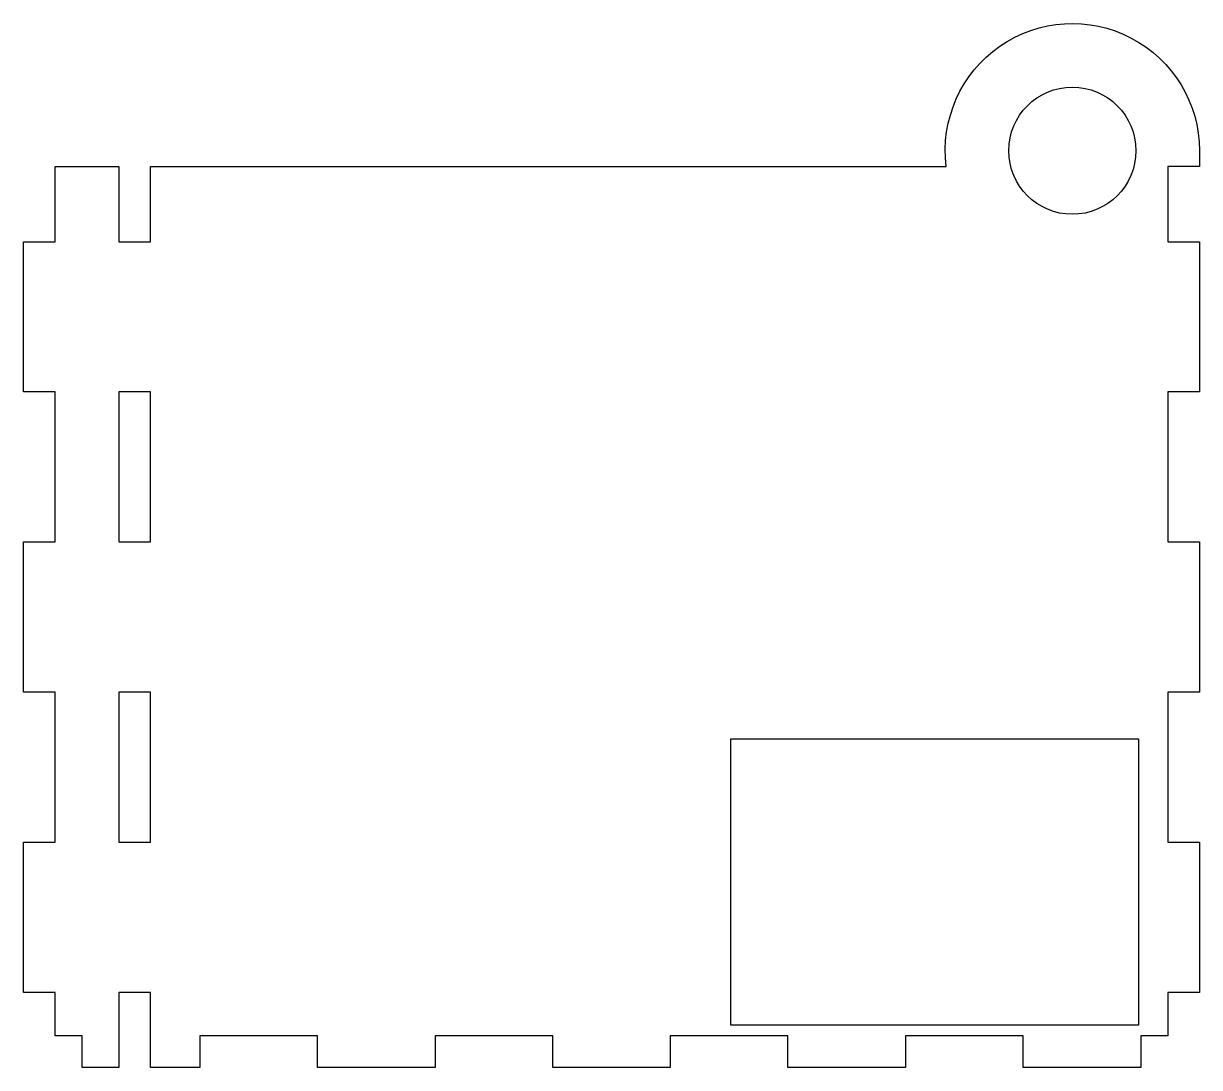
# Model space of a CAD drawing. Header units: millimetres. Extents: x -111 to 111, y 0 to 197.
import ezdxf

# ---------------------------------------------------------------- set-up
doc = ezdxf.new("R2010")
doc.units = ezdxf.units.MM
doc.layers.get('0').update_dxf_attribs({"linetype": 'CONTINUOUS'})

msp = doc.modelspace()

# ---------------------------------------------------------------- linework, layer by layer
for p, q in [((22.5, 62), (99.5, 62)), ((22.5, 8), (22.5, 62)), ((99.5, 62), (99.5, 8)), ((99.5, 8), (22.5, 8))]:
    msp.add_line(p, q)
msp.add_lwpolyline([(-99.9, 6), (-105, 6), (-105, 14.17), (-111, 14.17), (-111, 42.5), (-105, 42.5), (-105, 70.83), (-111, 70.83), (-111, 99.17), (-105, 99.17), (-105, 127.5), (-111, 127.5), (-111, 155.83), (-105, 155.83), (-105, 170), (-93, 170), (-93, 155.83), (-87, 155.83), (-87, 170), (63.19, 170, -1.064713), (111, 173), (111, 170), (105, 170), (105, 155.83), (111, 155.83), (111, 127.5), (105, 127.5), (105, 99.17), (111, 99.17), (111, 70.83), (105, 70.83), (105, 42.5), (111, 42.5), (111, 14.17), (105, 14.17), (105, 6), (99.9, 6), (99.9, 0), (77.7, 0), (77.7, 6), (55.5, 6), (55.5, 0), (33.3, 0), (33.3, 6), (11.1, 6), (11.1, 0), (-11.1, 0), (-11.1, 6), (-33.3, 6), (-33.3, 0), (-55.5, 0), (-55.5, 6), (-77.7, 6), (-77.7, 0), (-87, 0), (-87, 14.17), (-93, 14.17), (-93, 0), (-99.9, 0)], format="xyb", close=True)
for points in [[(-93, 127.5), (-93, 99.17), (-87, 99.17), (-87, 127.5)], [(-93, 70.83), (-93, 42.5), (-87, 42.5), (-87, 70.83)]]:
    msp.add_lwpolyline(points, close=True)
msp.add_circle((87, 173), 12)

doc.saveas('drawing.dxf')
